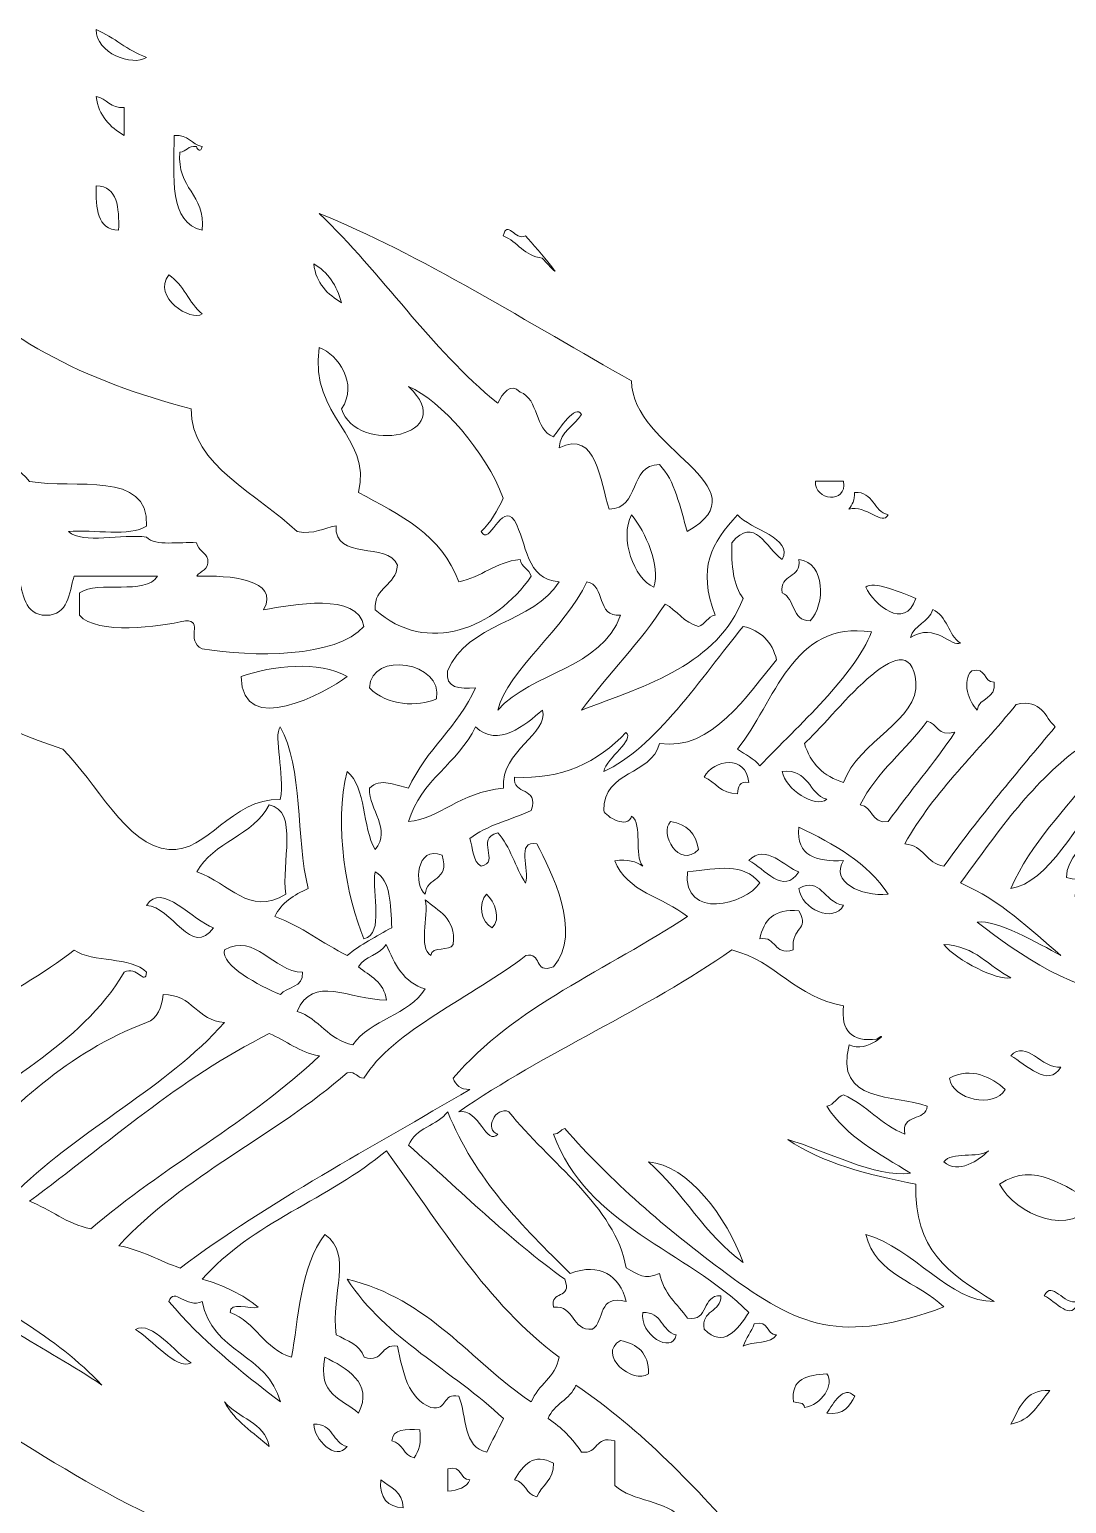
# Model space of a CAD drawing. Header units: inches. Extents: x 0.62 to 5.37, y -5.79 to -0.4.
# Drawn here: x 4.3798 to 4.6077, y -3.6693 to -3.3455 of the extents above; entities that cross this region are included whole.
import ezdxf

# ---------------------------------------------------------------- set-up
doc = ezdxf.new("R2010")
doc.units = ezdxf.units.IN
doc.header["$MEASUREMENT"] = 0
doc.layers.add('Layer 1', color=7, linetype='Continuous')

# ---------------------------------------------------------------- blocks, each defined once
blk = doc.blocks.new('block 306')
at = {"layer": 'Layer 1', "lineweight": 0}
blk.add_open_spline([(4.40551, -3.35163), (4.40135, -3.35008), (4.39843, -3.34729), (4.39449, -3.34551), (4.39426, -3.35068), (4.40253, -3.35373), (4.40551, -3.35163)], degree=3, knots=[0, 0, 0, 0, 1, 1, 1, 2, 2, 2, 2], dxfattribs=at)
blk = doc.blocks.new('block 310')
at = {"layer": 'Layer 1', "lineweight": 0}
blk.add_open_spline([(4.40062, -3.36879), (4.40062, -3.36675), (4.40062, -3.3647), (4.40062, -3.36267), (4.39756, -3.36285), (4.39683, -3.36075), (4.39449, -3.36021), (4.39501, -3.36459), (4.39756, -3.36693), (4.40062, -3.36879)], degree=3, knots=[0, 0, 0, 0, 1, 1, 1, 2, 2, 2, 3, 3, 3, 3], dxfattribs=at)
blk = doc.blocks.new('block 318')
at = {"layer": 'Layer 1', "lineweight": 0}
blk.add_open_spline([(4.3994, -3.38962), (4.39951, -3.3846), (4.39922, -3.37998), (4.39449, -3.37982), (4.39437, -3.38484), (4.39466, -3.38945), (4.3994, -3.38962)], degree=3, knots=[0, 0, 0, 0, 1, 1, 1, 2, 2, 2, 2], dxfattribs=at)
blk = doc.blocks.new('block 321')
at = {"layer": 'Layer 1', "lineweight": 0}
blk.add_open_spline([(4.4962, -3.4374), (4.50458, -3.4333), (4.50517, -3.44487), (4.50724, -3.45088), (4.51409, -3.45079), (4.5114, -3.44116), (4.51827, -3.44108), (4.52173, -3.44455), (4.52275, -3.45048), (4.52439, -3.45578), (4.5418, -3.4458), (4.51215, -3.4376), (4.51213, -3.4227), (4.49013, -3.41038), (4.46514, -3.39454), (4.4435, -3.38594), (4.45732, -3.39907), (4.46783, -3.41553), (4.48272, -3.4276), (4.48384, -3.42546), (4.48546, -3.42287), (4.48763, -3.42515), (4.49184, -3.42665), (4.49076, -3.43345), (4.49497, -3.43495), (4.49624, -3.43326), (4.49984, -3.42769), (4.50111, -3.43005), (4.49962, -3.43264), (4.49649, -3.43361), (4.4962, -3.4374)], degree=3, knots=[0, 0, 0, 0, 1, 1, 1, 2, 2, 2, 3, 3, 3, 4, 4, 4, 5, 5, 5, 6, 6, 6, 7, 7, 7, 8, 8, 8, 9, 9, 9, 10, 10, 10, 10], dxfattribs=at)
blk = doc.blocks.new('block 325')
at = {"layer": 'Layer 1', "lineweight": 0}
blk.add_open_spline([(4.44841, -3.40555), (4.44735, -3.40171), (4.44537, -3.39878), (4.44228, -3.39697), (4.44281, -3.40134), (4.44536, -3.4037), (4.44841, -3.40555)], degree=3, knots=[0, 0, 0, 0, 1, 1, 1, 2, 2, 2, 2], dxfattribs=at)
blk = doc.blocks.new('block 326')
at = {"layer": 'Layer 1', "lineweight": 0}
blk.add_open_spline([(4.41778, -3.408), (4.41482, -3.40564), (4.41371, -3.40145), (4.41043, -3.39943), (4.40669, -3.40436), (4.41529, -3.40973), (4.41778, -3.408)], degree=3, knots=[0, 0, 0, 0, 1, 1, 1, 2, 2, 2, 2], dxfattribs=at)
blk = doc.blocks.new('block 339')
at = {"layer": 'Layer 1', "lineweight": 0}
blk.add_open_spline([(4.5587, -3.44474), (4.55666, -3.44474), (4.55462, -3.44474), (4.55257, -3.44475), (4.55213, -3.44893), (4.55965, -3.44992), (4.5587, -3.44474)], degree=3, knots=[0, 0, 0, 0, 1, 1, 1, 2, 2, 2, 2], dxfattribs=at)
blk = doc.blocks.new('block 341')
at = {"layer": 'Layer 1', "lineweight": 0}
blk.add_open_spline([(4.51704, -3.46803), (4.51848, -3.46325), (4.51528, -3.45601), (4.51213, -3.45211), (4.50942, -3.45737), (4.51262, -3.46595), (4.51704, -3.46803)], degree=3, knots=[0, 0, 0, 0, 1, 1, 1, 2, 2, 2, 2], dxfattribs=at)
blk = doc.blocks.new('block 345')
at = {"layer": 'Layer 1', "lineweight": 0}
blk.add_open_spline([(4.54523, -3.46925), (4.54811, -3.47046), (4.54726, -3.47539), (4.55135, -3.47538), (4.55476, -3.47187), (4.55481, -3.46267), (4.5489, -3.4619), (4.54956, -3.46624), (4.54455, -3.46492), (4.54523, -3.46925)], degree=3, knots=[0, 0, 0, 0, 1, 1, 1, 2, 2, 2, 3, 3, 3, 3], dxfattribs=at)
blk = doc.blocks.new('block 349')
at = {"layer": 'Layer 1', "lineweight": 0}
blk.add_open_spline([(4.53542, -3.50357), (4.53705, -3.50479), (4.53912, -3.50559), (4.54033, -3.50724), (4.54873, -3.49843), (4.56124, -3.48741), (4.56483, -3.47784), (4.54751, -3.47506), (4.54359, -3.49341), (4.53542, -3.50357)], degree=3, knots=[0, 0, 0, 0, 1, 1, 1, 2, 2, 2, 3, 3, 3, 3], dxfattribs=at)
blk = doc.blocks.new('block 351')
at = {"layer": 'Layer 1', "lineweight": 0}
blk.add_open_spline([(4.57463, -3.48886), (4.57309, -3.47392), (4.55583, -3.49743), (4.55012, -3.50234), (4.55147, -3.50671), (4.55433, -3.50957), (4.55871, -3.51091), (4.56194, -3.50186), (4.57548, -3.49711), (4.57463, -3.48886)], degree=3, knots=[0, 0, 0, 0, 1, 1, 1, 2, 2, 2, 3, 3, 3, 3], dxfattribs=at)
blk = doc.blocks.new('block 354')
at = {"layer": 'Layer 1', "lineweight": 0}
blk.add_open_spline([(4.58811, -3.49499), (4.58849, -3.49209), (4.59237, -3.4927), (4.59179, -3.48886), (4.58935, -3.48884), (4.59023, -3.48552), (4.58688, -3.4864), (4.58464, -3.48864), (4.58624, -3.49328), (4.58811, -3.49499)], degree=3, knots=[0, 0, 0, 0, 1, 1, 1, 2, 2, 2, 3, 3, 3, 3], dxfattribs=at)
blk = doc.blocks.new('block 357')
at = {"layer": 'Layer 1', "lineweight": 0}
blk.add_open_spline([(4.59669, -3.49375), (4.58849, -3.50393), (4.57877, -3.51259), (4.57218, -3.5244), (4.57644, -3.52464), (4.57683, -3.52873), (4.58077, -3.5293), (4.58843, -3.51859), (4.59691, -3.50867), (4.60526, -3.49866), (4.60286, -3.49658), (4.60246, -3.49248), (4.59669, -3.49375)], degree=3, knots=[0, 0, 0, 0, 1, 1, 1, 2, 2, 2, 3, 3, 3, 4, 4, 4, 4], dxfattribs=at)
blk = doc.blocks.new('block 358')
at = {"layer": 'Layer 1', "lineweight": 0}
blk.add_open_spline([(4.56239, -3.51582), (4.56526, -3.51619), (4.56466, -3.52007), (4.56851, -3.51949), (4.57329, -3.51284), (4.57861, -3.50671), (4.58321, -3.49988), (4.5793, -3.50093), (4.57942, -3.49795), (4.57708, -3.49743), (4.5725, -3.50388), (4.56601, -3.50841), (4.56239, -3.51582)], degree=3, knots=[0, 0, 0, 0, 1, 1, 1, 2, 2, 2, 3, 3, 3, 4, 4, 4, 4], dxfattribs=at)
blk = doc.blocks.new('block 360')
at = {"layer": 'Layer 1', "lineweight": 0}
blk.add_open_spline([(4.52807, -3.5097), (4.53066, -3.51079), (4.53169, -3.51343), (4.53542, -3.51338), (4.53556, -3.51188), (4.53579, -3.51047), (4.53788, -3.51092), (4.53732, -3.50461), (4.53016, -3.50584), (4.52807, -3.5097)], degree=3, knots=[0, 0, 0, 0, 1, 1, 1, 2, 2, 2, 3, 3, 3, 3], dxfattribs=at)
blk = doc.blocks.new('block 362')
at = {"layer": 'Layer 1', "lineweight": 0}
blk.add_open_spline([(4.55503, -3.5146), (4.55096, -3.51336), (4.55119, -3.50781), (4.54523, -3.50847), (4.54586, -3.51238), (4.55247, -3.51667), (4.55503, -3.5146)], degree=3, knots=[0, 0, 0, 0, 1, 1, 1, 2, 2, 2, 2], dxfattribs=at)
blk = doc.blocks.new('block 365')
at = {"layer": 'Layer 1', "lineweight": 0}
blk.add_open_spline([(4.43249, -3.51583), (4.42902, -3.52258), (4.42018, -3.52395), (4.41656, -3.53054), (4.42388, -3.53298), (4.42793, -3.54037), (4.43618, -3.53543), (4.43503, -3.52882), (4.4391, -3.51698), (4.43249, -3.51583)], degree=3, knots=[0, 0, 0, 0, 1, 1, 1, 2, 2, 2, 3, 3, 3, 3], dxfattribs=at)
blk = doc.blocks.new('block 368')
at = {"layer": 'Layer 1', "lineweight": 0}
blk.add_open_spline([(4.52685, -3.52563), (4.5263, -3.52208), (4.52426, -3.52004), (4.52072, -3.5195), (4.51815, -3.52197), (4.5225, -3.53007), (4.52685, -3.52563)], degree=3, knots=[0, 0, 0, 0, 1, 1, 1, 2, 2, 2, 2], dxfattribs=at)
blk = doc.blocks.new('block 369')
at = {"layer": 'Layer 1', "lineweight": 0}
blk.add_open_spline([(4.55871, -3.52807), (4.55569, -3.53262), (4.56249, -3.53604), (4.56851, -3.53542), (4.56402, -3.52848), (4.55661, -3.52444), (4.54891, -3.52072), (4.54824, -3.5271), (4.55274, -3.52832), (4.55871, -3.52807)], degree=3, knots=[0, 0, 0, 0, 1, 1, 1, 2, 2, 2, 3, 3, 3, 3], dxfattribs=at)
blk = doc.blocks.new('block 371')
at = {"layer": 'Layer 1', "lineweight": 0}
blk.add_open_spline([(4.46681, -3.53543), (4.46692, -3.53147), (4.47236, -3.53282), (4.47048, -3.52685), (4.46486, -3.52459), (4.46415, -3.53349), (4.46681, -3.53543)], degree=3, knots=[0, 0, 0, 0, 1, 1, 1, 2, 2, 2, 2], dxfattribs=at)
blk = doc.blocks.new('block 372')
at = {"layer": 'Layer 1', "lineweight": 0}
blk.add_open_spline([(4.54891, -3.53052), (4.54597, -3.52972), (4.5416, -3.52403), (4.53788, -3.52807), (4.54133, -3.52972), (4.54555, -3.53581), (4.54891, -3.53052)], degree=3, knots=[0, 0, 0, 0, 1, 1, 1, 2, 2, 2, 2], dxfattribs=at)
blk = doc.blocks.new('block 373')
at = {"layer": 'Layer 1', "lineweight": 0}
blk.add_open_spline([(4.5244, -3.53052), (4.52345, -3.5413), (4.53718, -3.53775), (4.54033, -3.53297), (4.53647, -3.52841), (4.53148, -3.5298), (4.5244, -3.53052)], degree=3, knots=[0, 0, 0, 0, 1, 1, 1, 2, 2, 2, 2], dxfattribs=at)
blk = doc.blocks.new('block 375')
at = {"layer": 'Layer 1', "lineweight": 0}
blk.add_open_spline([(4.54891, -3.5342), (4.54946, -3.53874), (4.55661, -3.5419), (4.55871, -3.53787), (4.55414, -3.53709), (4.55372, -3.53143), (4.54891, -3.5342)], degree=3, knots=[0, 0, 0, 0, 1, 1, 1, 2, 2, 2, 2], dxfattribs=at)
blk = doc.blocks.new('block 376')
at = {"layer": 'Layer 1', "lineweight": 0}
blk.add_open_spline([(4.40553, -3.53789), (4.41113, -3.53808), (4.41548, -3.54959), (4.42025, -3.54279), (4.41581, -3.54144), (4.40889, -3.5325), (4.40553, -3.53789)], degree=3, knots=[0, 0, 0, 0, 1, 1, 1, 2, 2, 2, 2], dxfattribs=at)
blk = doc.blocks.new('block 377')
at = {"layer": 'Layer 1', "lineweight": 0}
blk.add_open_spline([(4.48151, -3.54279), (4.48353, -3.54087), (4.48204, -3.53707), (4.48029, -3.53543), (4.4782, -3.53741), (4.47916, -3.54174), (4.48151, -3.54279)], degree=3, knots=[0, 0, 0, 0, 1, 1, 1, 2, 2, 2, 2], dxfattribs=at)
blk = doc.blocks.new('block 378')
at = {"layer": 'Layer 1', "lineweight": 0}
blk.add_open_spline([(4.46803, -3.54892), (4.46822, -3.54664), (4.47218, -3.54817), (4.47293, -3.54647), (4.47359, -3.5405), (4.46957, -3.53921), (4.46681, -3.53666), (4.46758, -3.54039), (4.46523, -3.54722), (4.46803, -3.54892)], degree=3, knots=[0, 0, 0, 0, 1, 1, 1, 2, 2, 2, 3, 3, 3, 3], dxfattribs=at)
blk = doc.blocks.new('block 379')
at = {"layer": 'Layer 1', "lineweight": 0}
blk.add_open_spline([(4.54033, -3.54523), (4.54418, -3.54464), (4.54311, -3.54899), (4.54768, -3.54768), (4.54714, -3.5423), (4.55143, -3.54365), (4.54891, -3.5391), (4.54347, -3.53857), (4.54115, -3.54115), (4.54033, -3.54523)], degree=3, knots=[0, 0, 0, 0, 1, 1, 1, 2, 2, 2, 3, 3, 3, 3], dxfattribs=at)
blk = doc.blocks.new('block 382')
at = {"layer": 'Layer 1', "lineweight": 0}
blk.add_open_spline([(4.42269, -3.54769), (4.42176, -3.55111), (4.43036, -3.55551), (4.43495, -3.5575), (4.43638, -3.55567), (4.44004, -3.55605), (4.43985, -3.55259), (4.43317, -3.55241), (4.42952, -3.54378), (4.42269, -3.54769)], degree=3, knots=[0, 0, 0, 0, 1, 1, 1, 2, 2, 2, 3, 3, 3, 3], dxfattribs=at)
blk = doc.blocks.new('block 383')
at = {"layer": 'Layer 1', "lineweight": 0}
blk.add_open_spline([(4.4521, -3.55137), (4.45456, -3.5534), (4.4578, -3.55466), (4.45824, -3.55872), (4.4501, -3.55859), (4.4421, -3.553), (4.43862, -3.56117), (4.44359, -3.56275), (4.44538, -3.56748), (4.45088, -3.56852), (4.45472, -3.56297), (4.46315, -3.562), (4.46681, -3.55626), (4.46206, -3.55489), (4.46003, -3.5508), (4.45823, -3.54647), (4.45685, -3.54875), (4.45348, -3.54907), (4.4521, -3.55137)], degree=3, knots=[0, 0, 0, 0, 1, 1, 1, 2, 2, 2, 3, 3, 3, 4, 4, 4, 5, 5, 5, 6, 6, 6, 6], dxfattribs=at)
blk = doc.blocks.new('block 387')
at = {"layer": 'Layer 1', "lineweight": 0}
blk.add_open_spline([(4.40554, -3.56363), (4.38801, -3.5702), (4.3761, -3.58238), (4.36389, -3.59427), (4.36906, -3.59562), (4.37166, -3.59955), (4.37736, -3.60039), (4.39125, -3.58691), (4.4097, -3.578), (4.42269, -3.56363), (4.41652, -3.56326), (4.41581, -3.55744), (4.40921, -3.5575), (4.40881, -3.56034), (4.40796, -3.56277), (4.40554, -3.56363)], degree=3, knots=[0, 0, 0, 0, 1, 1, 1, 2, 2, 2, 3, 3, 3, 4, 4, 4, 5, 5, 5, 5], dxfattribs=at)
blk = doc.blocks.new('block 391')
at = {"layer": 'Layer 1', "lineweight": 0}
blk.add_open_spline([(4.4325, -3.56607), (4.41258, -3.57596), (4.39705, -3.59026), (4.37981, -3.60284), (4.38446, -3.60471), (4.38794, -3.60778), (4.39329, -3.60897), (4.40906, -3.59533), (4.42847, -3.58532), (4.44352, -3.57097), (4.43898, -3.57021), (4.43636, -3.56753), (4.4325, -3.56607)], degree=3, knots=[0, 0, 0, 0, 1, 1, 1, 2, 2, 2, 3, 3, 3, 4, 4, 4, 4], dxfattribs=at)
blk = doc.blocks.new('block 394')
at = {"layer": 'Layer 1', "lineweight": 0}
blk.add_open_spline([(4.6065, -3.5734), (4.60229, -3.57388), (4.59886, -3.56726), (4.59547, -3.57095), (4.59886, -3.57267), (4.60362, -3.57822), (4.6065, -3.5734)], degree=3, knots=[0, 0, 0, 0, 1, 1, 1, 2, 2, 2, 2], dxfattribs=at)
blk = doc.blocks.new('block 398')
at = {"layer": 'Layer 1', "lineweight": 0}
blk.add_open_spline([(4.582, -3.57586), (4.58261, -3.58057), (4.59179, -3.5826), (4.59425, -3.5783), (4.59132, -3.57565), (4.58675, -3.57328), (4.582, -3.57586)], degree=3, knots=[0, 0, 0, 0, 1, 1, 1, 2, 2, 2, 2], dxfattribs=at)
blk = doc.blocks.new('block 404')
at = {"layer": 'Layer 1', "lineweight": 0}
blk.add_open_spline([(4.4178, -3.61999), (4.42257, -3.62135), (4.42666, -3.62339), (4.43005, -3.62612), (4.42828, -3.62678), (4.42372, -3.62469), (4.42393, -3.62734), (4.42957, -3.62946), (4.43143, -3.63536), (4.43741, -3.63715), (4.43891, -3.62915), (4.43922, -3.61724), (4.44476, -3.61018), (4.451, -3.61474), (4.44599, -3.62295), (4.4472, -3.63224), (4.44965, -3.63348), (4.45244, -3.63436), (4.45334, -3.63715), (4.45791, -3.63844), (4.45683, -3.6341), (4.46069, -3.63469), (4.46187, -3.64046), (4.46301, -3.64625), (4.46804, -3.64817), (4.47182, -3.64908), (4.47041, -3.64481), (4.47417, -3.64572), (4.47597, -3.65005), (4.47508, -3.65706), (4.4803, -3.65797), (4.48147, -3.65547), (4.4828, -3.65312), (4.48397, -3.65062), (4.47289, -3.64005), (4.45812, -3.63317), (4.44966, -3.61999), (4.46776, -3.62435), (4.4766, -3.63797), (4.4901, -3.64695), (4.49158, -3.64312), (4.49539, -3.64161), (4.49622, -3.63714), (4.48027, -3.62532), (4.47, -3.60782), (4.45824, -3.59179), (4.44585, -3.6023), (4.42841, -3.60773), (4.4178, -3.61999)], degree=3, knots=[0, 0, 0, 0, 1, 1, 1, 2, 2, 2, 3, 3, 3, 4, 4, 4, 5, 5, 5, 6, 6, 6, 7, 7, 7, 8, 8, 8, 9, 9, 9, 10, 10, 10, 11, 11, 11, 12, 12, 12, 13, 13, 13, 14, 14, 14, 15, 15, 15, 16, 16, 16, 16], dxfattribs=at)
blk = doc.blocks.new('block 408')
at = {"layer": 'Layer 1', "lineweight": 0}
blk.add_open_spline([(4.59303, -3.59914), (4.59644, -3.60578), (4.60896, -3.61119), (4.61386, -3.60282), (4.60729, -3.60009), (4.60085, -3.59376), (4.59303, -3.59914)], degree=3, knots=[0, 0, 0, 0, 1, 1, 1, 2, 2, 2, 2], dxfattribs=at)
blk = doc.blocks.new('block 417')
at = {"layer": 'Layer 1', "lineweight": 0}
blk.add_open_spline([(4.39575, -3.64327), (4.38565, -3.63254), (4.37191, -3.62546), (4.35898, -3.61755), (4.36867, -3.62868), (4.38335, -3.63484), (4.39575, -3.64327)], degree=3, knots=[0, 0, 0, 0, 1, 1, 1, 2, 2, 2, 2], dxfattribs=at)
blk = doc.blocks.new('block 422')
at = {"layer": 'Layer 1', "lineweight": 0}
blk.add_open_spline([(4.61019, -3.62487), (4.60705, -3.62581), (4.60455, -3.62008), (4.60283, -3.62364), (4.60524, -3.62468), (4.60896, -3.62973), (4.61019, -3.62487)], degree=3, knots=[0, 0, 0, 0, 1, 1, 1, 2, 2, 2, 2], dxfattribs=at)
blk = doc.blocks.new('block 423')
at = {"layer": 'Layer 1', "lineweight": 0}
blk.add_open_spline([(4.43496, -3.64695), (4.43234, -3.6365), (4.41971, -3.63605), (4.4178, -3.62489), (4.41428, -3.62661), (4.41158, -3.62156), (4.41045, -3.62489), (4.41755, -3.63332), (4.42616, -3.64023), (4.43496, -3.64695)], degree=3, knots=[0, 0, 0, 0, 1, 1, 1, 2, 2, 2, 3, 3, 3, 3], dxfattribs=at)
blk = doc.blocks.new('block 426')
at = {"layer": 'Layer 1', "lineweight": 0}
blk.add_open_spline([(4.52196, -3.63223), (4.51864, -3.63146), (4.51891, -3.62712), (4.5146, -3.62733), (4.51382, -3.63213), (4.52105, -3.63661), (4.52196, -3.63223)], degree=3, knots=[0, 0, 0, 0, 1, 1, 1, 2, 2, 2, 2], dxfattribs=at)
blk = doc.blocks.new('block 427')
at = {"layer": 'Layer 1', "lineweight": 0}
blk.add_open_spline([(4.53666, -3.63468), (4.53881, -3.63357), (4.54277, -3.63427), (4.54402, -3.63223), (4.54158, -3.63222), (4.54246, -3.62888), (4.53911, -3.62978), (4.53848, -3.6316), (4.5373, -3.63286), (4.53666, -3.63468)], degree=3, knots=[0, 0, 0, 0, 1, 1, 1, 2, 2, 2, 3, 3, 3, 3], dxfattribs=at)
blk = doc.blocks.new('block 429')
at = {"layer": 'Layer 1', "lineweight": 0}
blk.add_open_spline([(4.51583, -3.64081), (4.51597, -3.63618), (4.51343, -3.63422), (4.50971, -3.63346), (4.50428, -3.63658), (4.51253, -3.64323), (4.51583, -3.64081)], degree=3, knots=[0, 0, 0, 0, 1, 1, 1, 2, 2, 2, 2], dxfattribs=at)
blk = doc.blocks.new('block 430')
at = {"layer": 'Layer 1', "lineweight": 0}
blk.add_open_spline([(4.34183, -3.63471), (4.33072, -3.64116), (4.31845, -3.64646), (4.30875, -3.65432), (4.3162, -3.66482), (4.32158, -3.67741), (4.33448, -3.68249), (4.33799, -3.68952), (4.34597, -3.69501), (4.35286, -3.70086), (4.35917, -3.70623), (4.36662, -3.71579), (4.37369, -3.71312), (4.36302, -3.69642), (4.33442, -3.68052), (4.3259, -3.66166), (4.34525, -3.6754), (4.36036, -3.69336), (4.37982, -3.707), (4.39278, -3.69749), (4.40561, -3.68785), (4.41658, -3.67636), (4.389, -3.66515), (4.36767, -3.64766), (4.34183, -3.63471)], degree=3, knots=[0, 0, 0, 0, 1, 1, 1, 2, 2, 2, 3, 3, 3, 4, 4, 4, 5, 5, 5, 6, 6, 6, 7, 7, 7, 8, 8, 8, 8], dxfattribs=at)
blk = doc.blocks.new('block 432')
at = {"layer": 'Layer 1', "lineweight": 0}
blk.add_open_spline([(4.45211, -3.6494), (4.45557, -3.64287), (4.44927, -3.63936), (4.44476, -3.63715), (4.44297, -3.64548), (4.44865, -3.64633), (4.45211, -3.6494)], degree=3, knots=[0, 0, 0, 0, 1, 1, 1, 2, 2, 2, 2], dxfattribs=at)
blk = doc.blocks.new('block 434')
at = {"layer": 'Layer 1', "lineweight": 0}
blk.add_open_spline([(4.54769, -3.64694), (4.54864, -3.64722), (4.55011, -3.64697), (4.55014, -3.64816), (4.55387, -3.64779), (4.55683, -3.64295), (4.55504, -3.6408), (4.55079, -3.64106), (4.54708, -3.64183), (4.54769, -3.64694)], degree=3, knots=[0, 0, 0, 0, 1, 1, 1, 2, 2, 2, 3, 3, 3, 3], dxfattribs=at)
blk = doc.blocks.new('block 436')
at = {"layer": 'Layer 1', "lineweight": 0}
blk.add_open_spline([(4.4999, -3.64326), (4.49863, -3.64649), (4.49505, -3.64739), (4.49378, -3.65062), (4.49675, -3.65256), (4.4992, -3.65501), (4.50113, -3.65797), (4.50499, -3.65856), (4.5039, -3.6542), (4.50848, -3.65552), (4.50848, -3.65878), (4.50848, -3.66206), (4.50848, -3.66532), (4.51224, -3.66892), (4.52002, -3.66848), (4.5232, -3.67268), (4.52416, -3.67771), (4.52131, -3.67896), (4.52196, -3.6837), (4.52759, -3.68239), (4.53137, -3.67922), (4.53789, -3.67879), (4.52635, -3.66583), (4.51448, -3.65319), (4.4999, -3.64326)], degree=3, knots=[0, 0, 0, 0, 1, 1, 1, 2, 2, 2, 3, 3, 3, 4, 4, 4, 5, 5, 5, 6, 6, 6, 7, 7, 7, 8, 8, 8, 8], dxfattribs=at)
blk = doc.blocks.new('block 437')
at = {"layer": 'Layer 1', "lineweight": 0}
blk.add_open_spline([(4.55504, -3.64939), (4.55889, -3.64997), (4.56005, -3.64786), (4.56117, -3.64571), (4.55861, -3.64313), (4.55656, -3.64733), (4.55504, -3.64939)], degree=3, knots=[0, 0, 0, 0, 1, 1, 1, 2, 2, 2, 2], dxfattribs=at)
blk = doc.blocks.new('block 438')
at = {"layer": 'Layer 1', "lineweight": 0}
blk.add_open_spline([(4.59548, -3.65183), (4.59999, -3.65103), (4.60158, -3.64732), (4.60406, -3.64447), (4.5984, -3.64414), (4.59746, -3.6485), (4.59548, -3.65183)], degree=3, knots=[0, 0, 0, 0, 1, 1, 1, 2, 2, 2, 2], dxfattribs=at)
blk = doc.blocks.new('block 443')
at = {"layer": 'Layer 1', "lineweight": 0}
blk.add_open_spline([(4.44966, -3.65676), (4.44634, -3.65599), (4.44661, -3.65163), (4.4423, -3.65185), (4.44235, -3.65515), (4.44704, -3.66008), (4.44966, -3.65676)], degree=3, knots=[0, 0, 0, 0, 1, 1, 1, 2, 2, 2, 2], dxfattribs=at)
blk = doc.blocks.new('block 444')
at = {"layer": 'Layer 1', "lineweight": 0}
blk.add_open_spline([(4.45946, -3.65553), (4.46197, -3.65588), (4.46187, -3.65884), (4.46437, -3.6592), (4.4654, -3.65777), (4.46598, -3.65592), (4.46559, -3.65307), (4.46255, -3.65288), (4.45964, -3.65284), (4.45946, -3.65553)], degree=3, knots=[0, 0, 0, 0, 1, 1, 1, 2, 2, 2, 3, 3, 3, 3], dxfattribs=at)
blk = doc.blocks.new('block 449')
at = {"layer": 'Layer 1', "lineweight": 0}
blk.add_open_spline([(4.48643, -3.66409), (4.48892, -3.66446), (4.48883, -3.66741), (4.49133, -3.66777), (4.49241, -3.66519), (4.49506, -3.66414), (4.495, -3.66041), (4.49062, -3.65801), (4.48827, -3.66081), (4.48643, -3.66409)], degree=3, knots=[0, 0, 0, 0, 1, 1, 1, 2, 2, 2, 3, 3, 3, 3], dxfattribs=at)
blk = doc.blocks.new('block 451')
at = {"layer": 'Layer 1', "lineweight": 0}
blk.add_open_spline([(4.47173, -3.66655), (4.474, -3.66638), (4.47581, -3.66574), (4.47662, -3.66409), (4.47419, -3.66408), (4.47506, -3.66075), (4.47173, -3.66164), (4.47173, -3.66328), (4.47173, -3.66492), (4.47173, -3.66655)], degree=3, knots=[0, 0, 0, 0, 1, 1, 1, 2, 2, 2, 3, 3, 3, 3], dxfattribs=at)
blk = doc.blocks.new('block 452')
at = {"layer": 'Layer 1', "lineweight": 0}
blk.add_open_spline([(4.46192, -3.67022), (4.46183, -3.66663), (4.45912, -3.66567), (4.45701, -3.6641), (4.4567, -3.6681), (4.45847, -3.66999), (4.46192, -3.67022)], degree=3, knots=[0, 0, 0, 0, 1, 1, 1, 2, 2, 2, 2], dxfattribs=at)
blk = doc.blocks.new('block 715')
at = {"layer": 'Layer 1', "lineweight": 0}
blk.add_open_spline([(4.41777, -3.37124), (4.41544, -3.37071), (4.4147, -3.3686), (4.41164, -3.36879), (4.4115, -3.37793), (4.41043, -3.38798), (4.41778, -3.38961), (4.41851, -3.38153), (4.41213, -3.38056), (4.41287, -3.37247), (4.41444, -3.3724), (4.41456, -3.3709), (4.41655, -3.37124), (4.41655, -3.37192), (4.41754, -3.37263), (4.41777, -3.37124)], degree=3, knots=[0, 0, 0, 0, 1, 1, 1, 2, 2, 2, 3, 3, 3, 4, 4, 4, 5, 5, 5, 5], dxfattribs=at)
blk = doc.blocks.new('block 716')
at = {"layer": 'Layer 1', "lineweight": 0}
blk.add_open_spline([(4.49252, -3.39574), (4.49947, -3.40335), (4.49163, -3.39394), (4.48885, -3.39084), (4.48656, -3.392), (4.48475, -3.38717), (4.48395, -3.39084), (4.48712, -3.39216), (4.4885, -3.39527), (4.49252, -3.39574)], degree=3, knots=[0, 0, 0, 0, 1, 1, 1, 2, 2, 2, 3, 3, 3, 3], dxfattribs=at)
blk = doc.blocks.new('block 718')
at = {"layer": 'Layer 1', "lineweight": 0}
for points, knots in [([(4.45578, -3.53053), (4.45926, -3.53236), (4.45918, -3.53775), (4.45945, -3.54279), (4.45603, -3.54467), (4.45254, -3.5465), (4.44965, -3.54892), (4.44421, -3.5462), (4.43971, -3.54252), (4.43372, -3.54034), (4.43519, -3.53731), (4.43792, -3.53556), (4.44107, -3.53421), (4.4383, -3.52309), (4.43998, -3.50753), (4.43494, -3.49868), (4.43332, -3.50077), (4.43601, -3.509), (4.43494, -3.51461), (4.42404, -3.51443), (4.41901, -3.5263), (4.41044, -3.52564), (4.40112, -3.52492), (4.39422, -3.51045), (4.38715, -3.50359), (4.35749, -3.49404), (4.33785, -3.47447), (4.31485, -3.45826), (4.32127, -3.45242), (4.32322, -3.44212), (4.332, -3.43864), (4.3306, -3.44781), (4.33368, -3.4525), (4.33813, -3.4558), (4.34043, -3.45157), (4.33995, -3.44455), (4.34181, -3.43987), (4.34642, -3.43893), (4.34766, -3.44136), (4.35161, -3.4411), (4.34998, -3.44646), (4.34288, -3.45503), (4.34916, -3.4607), (4.35611, -3.46193), (4.35433, -3.45444), (4.35897, -3.45334), (4.36642, -3.45242), (4.36304, -3.46234), (4.36754, -3.46437), (4.37148, -3.46411), (4.37273, -3.46654), (4.37735, -3.4656), (4.37844, -3.4694), (4.37861, -3.47413), (4.38347, -3.47418), (4.38834, -3.47413), (4.38851, -3.4694), (4.3896, -3.4656), (4.39573, -3.4656), (4.40186, -3.4656), (4.40798, -3.4656), (4.40534, -3.4699), (4.39489, -3.46639), (4.39082, -3.46927), (4.39082, -3.47091), (4.39082, -3.47254), (4.39082, -3.47418), (4.39456, -3.47851), (4.40847, -3.47675), (4.4141, -3.47539), (4.4183, -3.47519), (4.41383, -3.4797), (4.41779, -3.48152), (4.42869, -3.48341), (4.44727, -3.48355), (4.45332, -3.47662), (4.45198, -3.46902), (4.43767, -3.4719), (4.43127, -3.47295), (4.43498, -3.4663), (4.4237, -3.46532), (4.41656, -3.4656), (4.41736, -3.46435), (4.41937, -3.46432), (4.41901, -3.46192), (4.41858, -3.46031), (4.41685, -3.45999), (4.41655, -3.45825), (4.41272, -3.45798), (4.40756, -3.45907), (4.40553, -3.45702), (4.40019, -3.45623), (4.39168, -3.45862), (4.38837, -3.45579), (4.39397, -3.45526), (4.40186, -3.45703), (4.40553, -3.45457), (4.40608, -3.44217), (4.38978, -3.44662), (4.3798, -3.44476), (4.37123, -3.43495), (4.35559, -3.43221), (4.34303, -3.42638), (4.34339, -3.41163), (4.35502, -3.40816), (4.35896, -3.39698), (4.37239, -3.41294), (4.39196, -3.42279), (4.41533, -3.42882), (4.41524, -3.44132), (4.43039, -3.44767), (4.43861, -3.45579), (4.44259, -3.45651), (4.44431, -3.45495), (4.44718, -3.45456), (4.4468, -3.4623), (4.45853, -3.45793), (4.46067, -3.46314), (4.46043, -3.46779), (4.45552, -3.46778), (4.45578, -3.47295), (4.46722, -3.48314), (4.48222, -3.47704), (4.49008, -3.46559), (4.48965, -3.46397), (4.48792, -3.46366), (4.48763, -3.46191), (4.48209, -3.4625), (4.47929, -3.46582), (4.47415, -3.46681), (4.47048, -3.4566), (4.46121, -3.45198), (4.45209, -3.44721), (4.4553, -3.43462), (4.44121, -3.43089), (4.44351, -3.41534), (4.44765, -3.41698), (4.45211, -3.42327), (4.44841, -3.42882), (4.45157, -3.43918), (4.47478, -3.43487), (4.46311, -3.42392), (4.47024, -3.42703), (4.48, -3.43808), (4.48395, -3.44843), (4.48263, -3.45121), (4.48118, -3.45382), (4.47905, -3.45578), (4.48098, -3.45921), (4.48342, -3.44918), (4.4864, -3.45333), (4.48917, -3.45832), (4.48887, -3.46639), (4.49621, -3.4668), (4.49066, -3.47596), (4.47584, -3.47585), (4.47171, -3.48641), (4.47114, -3.49025), (4.47432, -3.49034), (4.47782, -3.49009), (4.47408, -3.49859), (4.46693, -3.5037), (4.46312, -3.51216), (4.46033, -3.51156), (4.45687, -3.50973), (4.45455, -3.51216), (4.45437, -3.51706), (4.45949, -3.52102), (4.45578, -3.52564), (4.45291, -3.52075), (4.45389, -3.51199), (4.44965, -3.50848), (4.44664, -3.52008), (4.44949, -3.53641), (4.45333, -3.54524), (4.45791, -3.54411), (4.45493, -3.5354), (4.45578, -3.53053)], [0, 0, 0, 0, 1, 1, 1, 2, 2, 2, 3, 3, 3, 4, 4, 4, 5, 5, 5, 6, 6, 6, 7, 7, 7, 8, 8, 8, 9, 9, 9, 10, 10, 10, 11, 11, 11, 12, 12, 12, 13, 13, 13, 14, 14, 14, 15, 15, 15, 16, 16, 16, 17, 17, 17, 18, 18, 18, 19, 19, 19, 20, 20, 20, 21, 21, 21, 22, 22, 22, 23, 23, 23, 24, 24, 24, 25, 25, 25, 26, 26, 26, 27, 27, 27, 28, 28, 28, 29, 29, 29, 30, 30, 30, 31, 31, 31, 32, 32, 32, 33, 33, 33, 34, 34, 34, 35, 35, 35, 36, 36, 36, 37, 37, 37, 38, 38, 38, 39, 39, 39, 40, 40, 40, 41, 41, 41, 42, 42, 42, 43, 43, 43, 44, 44, 44, 45, 45, 45, 46, 46, 46, 47, 47, 47, 48, 48, 48, 49, 49, 49, 50, 50, 50, 51, 51, 51, 52, 52, 52, 53, 53, 53, 54, 54, 54, 55, 55, 55, 56, 56, 56, 57, 57, 57, 58, 58, 58, 59, 59, 59, 59]), ([(4.45455, -3.4901), (4.45838, -3.49413), (4.46519, -3.49434), (4.46925, -3.49255), (4.47095, -3.48444), (4.45477, -3.48187), (4.45455, -3.4901)], [0, 0, 0, 0, 1, 1, 1, 2, 2, 2, 2]), ([(4.42636, -3.48765), (4.4265, -3.50135), (4.44486, -3.49112), (4.44965, -3.48764), (4.44343, -3.48407), (4.43304, -3.48521), (4.42636, -3.48765)], [0, 0, 0, 0, 1, 1, 1, 2, 2, 2, 2])]:
    blk.add_open_spline(points, degree=3, knots=knots, dxfattribs=at)
blk = doc.blocks.new('block 717')
at = {"layer": 'Layer 1'}
blk.add_blockref('block 718', (0, 0), dxfattribs=at)
blk = doc.blocks.new('block 725')
at = {"layer": 'Layer 1', "lineweight": 0}
blk.add_open_spline([(4.5685, -3.4521), (4.56518, -3.45134), (4.56545, -3.44698), (4.56115, -3.4472), (4.56121, -3.44888), (4.56057, -3.44989), (4.55992, -3.45087), (4.56358, -3.44979), (4.56739, -3.4547), (4.5685, -3.4521)], degree=3, knots=[0, 0, 0, 0, 1, 1, 1, 2, 2, 2, 3, 3, 3, 3], dxfattribs=at)
blk = doc.blocks.new('block 726')
at = {"layer": 'Layer 1', "lineweight": 0}
blk.add_open_spline([(4.54523, -3.4619), (4.54779, -3.45713), (4.53827, -3.45538), (4.53542, -3.45211), (4.52971, -3.4583), (4.52652, -3.46371), (4.53051, -3.47416), (4.52877, -3.47446), (4.52845, -3.47618), (4.52684, -3.47661), (4.52356, -3.47581), (4.52218, -3.47309), (4.51949, -3.47171), (4.51407, -3.48018), (4.50703, -3.48703), (4.50111, -3.495), (4.51565, -3.48952), (4.53104, -3.48489), (4.53664, -3.47048), (4.53453, -3.46769), (4.53402, -3.4633), (4.53418, -3.45823), (4.53907, -3.45216), (4.5418, -3.45954), (4.54523, -3.4619)], degree=3, knots=[0, 0, 0, 0, 1, 1, 1, 2, 2, 2, 3, 3, 3, 4, 4, 4, 5, 5, 5, 6, 6, 6, 7, 7, 7, 8, 8, 8, 8], dxfattribs=at)
blk = doc.blocks.new('block 729')
at = {"layer": 'Layer 1', "lineweight": 0}
blk.add_open_spline([(4.48272, -3.495), (4.49024, -3.48657), (4.50555, -3.48595), (4.50969, -3.47416), (4.5043, -3.47465), (4.50649, -3.46756), (4.50234, -3.4668), (4.49753, -3.47712), (4.48501, -3.48623), (4.48272, -3.495)], degree=3, knots=[0, 0, 0, 0, 1, 1, 1, 2, 2, 2, 3, 3, 3, 3], dxfattribs=at)
blk = doc.blocks.new('block 730')
at = {"layer": 'Layer 1', "lineweight": 0}
blk.add_open_spline([(4.57463, -3.47048), (4.57193, -3.46942), (4.56498, -3.46633), (4.56361, -3.46803), (4.5655, -3.47187), (4.5721, -3.47763), (4.57463, -3.47048)], degree=3, knots=[0, 0, 0, 0, 1, 1, 1, 2, 2, 2, 2], dxfattribs=at)
blk = doc.blocks.new('block 731')
at = {"layer": 'Layer 1', "lineweight": 0}
blk.add_open_spline([(4.58444, -3.48027), (4.58163, -3.4786), (4.58155, -3.47418), (4.57831, -3.47294), (4.57748, -3.47578), (4.57424, -3.47622), (4.57341, -3.47905), (4.57891, -3.47564), (4.58253, -3.48136), (4.58444, -3.48027)], degree=3, knots=[0, 0, 0, 0, 1, 1, 1, 2, 2, 2, 3, 3, 3, 3], dxfattribs=at)
blk = doc.blocks.new('block 732')
at = {"layer": 'Layer 1', "lineweight": 0}
blk.add_open_spline([(4.48641, -3.5097), (4.48594, -3.51384), (4.49183, -3.51163), (4.49009, -3.51705), (4.48562, -3.51913), (4.48025, -3.5203), (4.47661, -3.52318), (4.47728, -3.52536), (4.47724, -3.52827), (4.47906, -3.52931), (4.48343, -3.52837), (4.47762, -3.52325), (4.48273, -3.52195), (4.48551, -3.52489), (4.48654, -3.52959), (4.48886, -3.53298), (4.48976, -3.5302), (4.48665, -3.52342), (4.49131, -3.52441), (4.49446, -3.5303), (4.50144, -3.54388), (4.49499, -3.55136), (4.49036, -3.55314), (4.49264, -3.548), (4.48887, -3.54891), (4.47752, -3.55786), (4.45932, -3.56556), (4.45333, -3.57588), (4.45176, -3.57581), (4.45164, -3.5743), (4.44965, -3.57465), (4.43401, -3.58842), (4.41352, -3.59733), (4.39942, -3.61264), (4.40456, -3.61362), (4.40833, -3.61597), (4.4129, -3.61754), (4.43261, -3.60294), (4.455, -3.59102), (4.47661, -3.57832), (4.47451, -3.57839), (4.47347, -3.57738), (4.47294, -3.57588), (4.48622, -3.56016), (4.50697, -3.55191), (4.5244, -3.54033), (4.51924, -3.5361), (4.51098, -3.53497), (4.50847, -3.52808), (4.51131, -3.52768), (4.51317, -3.52827), (4.51459, -3.52931), (4.51256, -3.52685), (4.5147, -3.52021), (4.51214, -3.51827), (4.51136, -3.52127), (4.50642, -3.51846), (4.50602, -3.51705), (4.50604, -3.50809), (4.51646, -3.50952), (4.51827, -3.50234), (4.52986, -3.50412), (4.53763, -3.49148), (4.544, -3.48397), (4.54306, -3.48), (4.5406, -3.47755), (4.53664, -3.47661), (4.5277, -3.48768), (4.51707, -3.50359), (4.50602, -3.50847), (4.50671, -3.50542), (4.51289, -3.50155), (4.51091, -3.49989), (4.50484, -3.50643), (4.49658, -3.51038), (4.48641, -3.5097)], degree=3, knots=[0, 0, 0, 0, 1, 1, 1, 2, 2, 2, 3, 3, 3, 4, 4, 4, 5, 5, 5, 6, 6, 6, 7, 7, 7, 8, 8, 8, 9, 9, 9, 10, 10, 10, 11, 11, 11, 12, 12, 12, 13, 13, 13, 14, 14, 14, 15, 15, 15, 16, 16, 16, 17, 17, 17, 18, 18, 18, 19, 19, 19, 20, 20, 20, 21, 21, 21, 22, 22, 22, 23, 23, 23, 24, 24, 24, 25, 25, 25, 25], dxfattribs=at)
blk = doc.blocks.new('block 734')
at = {"layer": 'Layer 1', "lineweight": 0}
for points, knots in [([(4.55994, -3.56851), (4.55663, -3.5815), (4.57005, -3.57935), (4.57709, -3.58199), (4.57688, -3.58544), (4.57127, -3.58351), (4.57219, -3.58811), (4.56688, -3.58608), (4.56386, -3.58173), (4.55872, -3.57954), (4.5571, -3.57997), (4.55679, -3.58169), (4.55503, -3.58199), (4.55932, -3.58873), (4.56662, -3.59246), (4.57342, -3.59669), (4.56571, -3.59784), (4.55478, -3.59167), (4.54646, -3.58934), (4.55397, -3.5945), (4.56409, -3.59704), (4.57464, -3.59914), (4.57411, -3.61342), (4.58176, -3.6187), (4.59181, -3.62487), (4.58212, -3.62515), (4.57412, -3.61316), (4.56363, -3.61017), (4.56571, -3.61911), (4.57524, -3.62062), (4.58078, -3.6261), (4.55818, -3.63438), (4.54884, -3.63047), (4.53299, -3.61875), (4.51964, -3.60889), (4.50749, -3.5984), (4.49745, -3.5869), (4.49645, -3.58713), (4.49622, -3.58812), (4.49499, -3.58812), (4.50222, -3.60828), (4.52421, -3.61364), (4.53789, -3.62732), (4.53537, -3.63116), (4.53244, -3.63521), (4.52808, -3.63101), (4.52735, -3.6266), (4.53183, -3.62739), (4.53176, -3.62365), (4.52741, -3.62339), (4.52934, -3.6294), (4.52441, -3.62856), (4.52223, -3.62543), (4.51914, -3.6232), (4.51829, -3.61875), (4.51462, -3.62023), (4.51411, -3.6191), (4.51093, -3.61753), (4.50867, -3.60404), (4.49384, -3.59423), (4.48519, -3.58322), (4.48209, -3.58194), (4.47976, -3.58735), (4.48273, -3.58812), (4.48026, -3.59092), (4.47866, -3.58247), (4.47416, -3.58322), (4.49299, -3.57018), (4.51544, -3.56078), (4.53419, -3.54768), (4.54395, -3.55018), (4.54819, -3.55818), (4.55872, -3.55993), (4.55807, -3.56548), (4.56052, -3.56793), (4.56606, -3.56728), (4.56924, -3.56487), (4.56411, -3.5706), (4.55994, -3.56851)], [0, 0, 0, 0, 1, 1, 1, 2, 2, 2, 3, 3, 3, 4, 4, 4, 5, 5, 5, 6, 6, 6, 7, 7, 7, 8, 8, 8, 9, 9, 9, 10, 10, 10, 11, 11, 11, 12, 12, 12, 13, 13, 13, 14, 14, 14, 15, 15, 15, 16, 16, 16, 17, 17, 17, 18, 18, 18, 19, 19, 19, 20, 20, 20, 21, 21, 21, 22, 22, 22, 23, 23, 23, 24, 24, 24, 25, 25, 25, 26, 26, 26, 26]), ([(4.53666, -3.6163), (4.53303, -3.60644), (4.52462, -3.59488), (4.51583, -3.59425), (4.52345, -3.60091), (4.5283, -3.61036), (4.53666, -3.6163)], [0, 0, 0, 0, 1, 1, 1, 2, 2, 2, 2])]:
    blk.add_open_spline(points, degree=3, knots=knots, dxfattribs=at)
blk = doc.blocks.new('block 733')
at = {"layer": 'Layer 1'}
blk.add_blockref('block 734', (0, 0), dxfattribs=at)
blk = doc.blocks.new('block 737')
at = {"layer": 'Layer 1', "lineweight": 0}
blk.add_open_spline([(4.47782, -3.49867), (4.47408, -3.50677), (4.46577, -3.5103), (4.46312, -3.5195), (4.46999, -3.51888), (4.4743, -3.51309), (4.48396, -3.51216), (4.4834, -3.50381), (4.49403, -3.5002), (4.49253, -3.495), (4.48872, -3.49828), (4.48282, -3.50344), (4.47782, -3.49867)], degree=3, knots=[0, 0, 0, 0, 1, 1, 1, 2, 2, 2, 3, 3, 3, 4, 4, 4, 4], dxfattribs=at)
blk = doc.blocks.new('block 738')
at = {"layer": 'Layer 1', "lineweight": 0}
blk.add_open_spline([(4.62243, -3.55748), (4.61851, -3.55174), (4.61556, -3.54988), (4.61018, -3.54767), (4.61642, -3.54374), (4.60748, -3.53778), (4.61018, -3.5342), (4.61437, -3.53368), (4.61386, -3.53787), (4.6163, -3.53909), (4.61916, -3.5329), (4.63282, -3.52433), (4.62243, -3.51948), (4.61906, -3.52431), (4.61447, -3.53439), (4.60772, -3.53174), (4.60779, -3.52353), (4.62294, -3.51909), (4.6163, -3.51214), (4.61038, -3.51971), (4.60363, -3.53296), (4.59547, -3.5342), (4.59992, -3.52393), (4.60765, -3.51697), (4.61385, -3.50846), (4.61133, -3.50812), (4.6114, -3.50519), (4.61018, -3.50357), (4.59969, -3.51145), (4.59218, -3.52233), (4.58444, -3.53297), (4.59327, -3.5368), (4.5996, -3.54314), (4.6065, -3.5489), (4.60144, -3.54618), (4.59239, -3.54098), (4.58812, -3.54155), (4.59703, -3.54857), (4.61031, -3.55774), (4.62243, -3.55748)], degree=3, knots=[0, 0, 0, 0, 1, 1, 1, 2, 2, 2, 3, 3, 3, 4, 4, 4, 5, 5, 5, 6, 6, 6, 7, 7, 7, 8, 8, 8, 9, 9, 9, 10, 10, 10, 11, 11, 11, 12, 12, 12, 13, 13, 13, 13], dxfattribs=at)
blk = doc.blocks.new('block 745')
at = {"layer": 'Layer 1', "lineweight": 0}
blk.add_open_spline([(4.59547, -3.5538), (4.59062, -3.5513), (4.58775, -3.54682), (4.58077, -3.54646), (4.58369, -3.5501), (4.5924, -3.55439), (4.59547, -3.5538)], degree=3, knots=[0, 0, 0, 0, 1, 1, 1, 2, 2, 2, 2], dxfattribs=at)
blk = doc.blocks.new('block 746')
at = {"layer": 'Layer 1', "lineweight": 0}
blk.add_open_spline([(4.40064, -3.55259), (4.40343, -3.55092), (4.40524, -3.55575), (4.40554, -3.55259), (4.40215, -3.54904), (4.3937, -3.55055), (4.38961, -3.5477), (4.37658, -3.55796), (4.35586, -3.56705), (4.3455, -3.57589), (4.34733, -3.57591), (4.35051, -3.57134), (4.35162, -3.57466), (4.35086, -3.5788), (4.34483, -3.57767), (4.34428, -3.58201), (4.35051, -3.58313), (4.35194, -3.58905), (4.35898, -3.58936), (4.37244, -3.57668), (4.39095, -3.56905), (4.40064, -3.55259)], degree=3, knots=[0, 0, 0, 0, 1, 1, 1, 2, 2, 2, 3, 3, 3, 4, 4, 4, 5, 5, 5, 6, 6, 6, 7, 7, 7, 7], dxfattribs=at)
blk = doc.blocks.new('block 751')
at = {"layer": 'Layer 1', "lineweight": 0}
blk.add_open_spline([(4.49745, -3.61999), (4.49922, -3.62462), (4.49408, -3.62233), (4.495, -3.62611), (4.49983, -3.62577), (4.49875, -3.63134), (4.50357, -3.63101), (4.50623, -3.62917), (4.50474, -3.62318), (4.51093, -3.62488), (4.50949, -3.61916), (4.50514, -3.61625), (4.49867, -3.61875), (4.48816, -3.60845), (4.47773, -3.59803), (4.47172, -3.58323), (4.46949, -3.58631), (4.46458, -3.58671), (4.46313, -3.59058), (4.47445, -3.6005), (4.48506, -3.61112), (4.49745, -3.61999)], degree=3, knots=[0, 0, 0, 0, 1, 1, 1, 2, 2, 2, 3, 3, 3, 4, 4, 4, 5, 5, 5, 6, 6, 6, 7, 7, 7, 7], dxfattribs=at)
blk = doc.blocks.new('block 752')
at = {"layer": 'Layer 1', "lineweight": 0}
blk.add_open_spline([(4.58077, -3.59424), (4.58392, -3.59703), (4.58853, -3.59385), (4.59057, -3.59178), (4.58827, -3.59358), (4.58245, -3.59185), (4.58077, -3.59424)], degree=3, knots=[0, 0, 0, 0, 1, 1, 1, 2, 2, 2, 2], dxfattribs=at)
blk = doc.blocks.new('block 757')
at = {"layer": 'Layer 1', "lineweight": 0}
blk.add_open_spline([(4.41536, -3.63837), (4.41174, -3.63623), (4.40679, -3.62902), (4.4031, -3.63102), (4.40675, -3.63313), (4.41196, -3.64009), (4.41536, -3.63837)], degree=3, knots=[0, 0, 0, 0, 1, 1, 1, 2, 2, 2, 2], dxfattribs=at)
blk = doc.blocks.new('block 758')
at = {"layer": 'Layer 1', "lineweight": 0}
blk.add_open_spline([(4.43251, -3.65676), (4.43142, -3.6513), (4.42564, -3.65055), (4.4227, -3.64695), (4.42493, -3.65125), (4.42908, -3.65364), (4.43251, -3.65676)], degree=3, knots=[0, 0, 0, 0, 1, 1, 1, 2, 2, 2, 2], dxfattribs=at)
blk = doc.blocks.new('block 25')
at = {"layer": 'Layer 1'}
for name in ['block 306', 'block 310', 'block 715', 'block 318', 'block 321', 'block 716', 'block 717', 'block 326', 'block 325', 'block 339', 'block 725', 'block 726', 'block 341', 'block 345', 'block 729', 'block 730', 'block 351', 'block 731', 'block 732', 'block 349', 'block 354', 'block 357', 'block 737', 'block 358', 'block 360', 'block 738', 'block 362', 'block 365', 'block 368', 'block 369', 'block 371', 'block 372', 'block 373', 'block 375', 'block 376', 'block 377', 'block 378', 'block 379', 'block 382', 'block 746', 'block 383', 'block 733', 'block 745', 'block 387', 'block 391', 'block 394', 'block 398', 'block 751', 'block 404', 'block 752', 'block 408', 'block 417', 'block 423', 'block 422', 'block 757', 'block 426', 'block 427', 'block 430', 'block 429', 'block 432', 'block 434', 'block 436', 'block 437', 'block 438', 'block 758', 'block 443', 'block 444', 'block 449', 'block 451', 'block 452']:
    blk.add_blockref(name, (0, 0), dxfattribs=at)

msp = doc.modelspace()

# ---------------------------------------------------------------- block references
at = {"layer": 'Layer 1'}
msp.add_blockref('block 25', (0, 0), dxfattribs=at)

doc.saveas('drawing.dxf')
